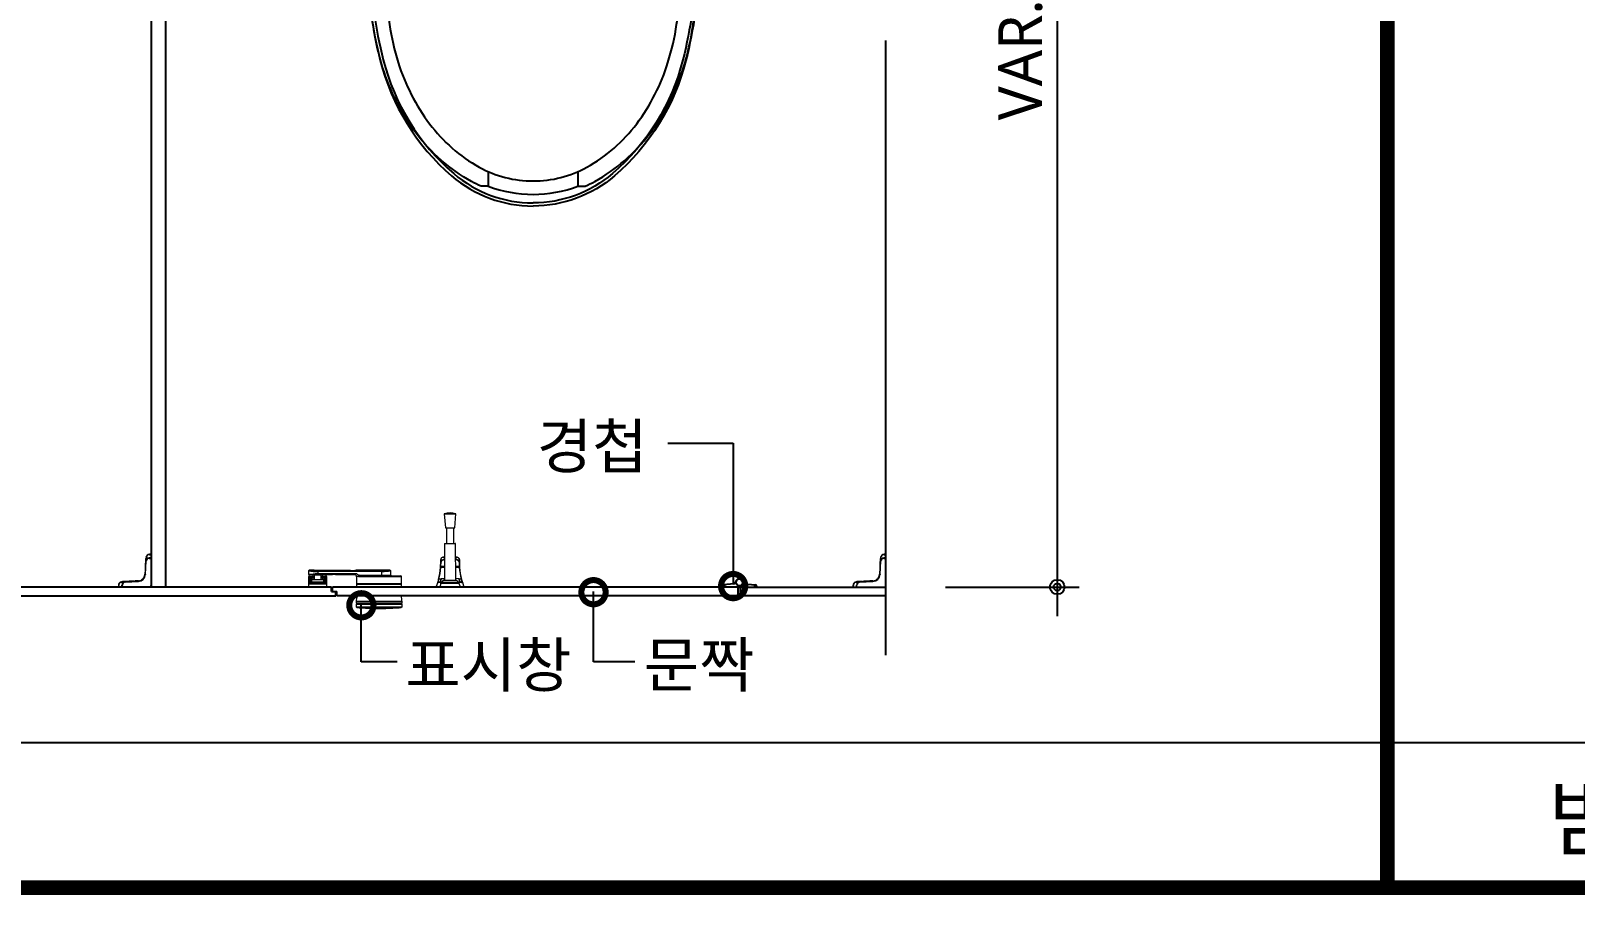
# Model space of a CAD drawing. Extents: x -256 to 8104, y -176 to 5714.
# Drawn here: x 3633 to 4694, y 2764 to 3359 of the extents above; entities that cross this region are included whole.
import ezdxf
from ezdxf.enums import TextEntityAlignment as Align

# ---------------------------------------------------------------- set-up
doc = ezdxf.new("R2010")
doc.units = 0
doc.header["$LTSCALE"] = 30
doc.layers.get('0').update_dxf_attribs({"linetype": 'CONTINUOUS'})
doc.layers.get('DEFPOINTS').update_dxf_attribs({"linetype": 'CONTINUOUS'})
for name, color, linetype in [('0_toilet', 6, 'CONTINUOUS'), ('DIM', 7, 'CONTINUOUS'), ('HAT', 8, 'CONTINUOUS'), ('TIT', 3, 'CONTINUOUS'), ('경첩', 4, 'CONTINUOUS'), ('문자', 3, 'CONTINUOUS'), ('부자재', 4, 'CONTINUOUS'), ('옷걸이', 4, 'CONTINUOUS'), ('잠금쇠(회전형)', 4, 'CONTINUOUS'), ('치수', 1, 'CONTINUOUS'), ('해치', 8, 'CONTINUOUS')]:
    doc.layers.add(name, color=color, linetype=linetype)
doc.styles.add('돋움', font='malgun.ttf')
doc.dimstyles.new('10', dxfattribs={"dimscale": 10, "dimtxt": 3, "dimasz": 1, "dimexe": 1.5, "dimexo": 2, "dimgap": 1, "dimtad": 1, "dimdec": 0, "dimlunit": 6, "dimtxsty": '돋움', "dimblk": 'DIMDOT', "dimcen": -1, "dimdle": 1.5, "dimclrt": 3, "dimazin": 3, "dimtfac": 1, "dimtdec": 0, "dimtix": 1, "dimtmove": 2, "dimatfit": 3, "dimldrblk": 'DIMDOT', "dimarcsym": 0})

# ---------------------------------------------------------------- blocks, each defined once
blk = doc.blocks.new('DIMDOT')
at = {"linetype": 'Continuous'}
blk.add_line((-2, 0), (2, 0), dxfattribs=at)
for radius in [0.5, 0.25]:
    blk.add_circle((0, 0), radius, dxfattribs=at)
blk = doc.blocks.new('*D642')
at = {"layer": 'DEFPOINTS', "color": 0}
for p in [(38967.6, 2137.4), (38967.6, 1412.4), (39064.5, 1412.4)]:
    blk.add_point(p, dxfattribs=at)
at = {"layer": 'DIM', "color": 0, "lineweight": -2, "ltscale": 10}
for p, q in [((38987.6, 2137.4), (39079.5, 2137.4)), ((39064.5, 2127.4), (39064.5, 1422.4)), ((38987.6, 1412.4), (39079.5, 1412.4))]:
    blk.add_line(p, q, dxfattribs=at)
at = {"layer": 'DIM', "color": 0, "lineweight": -2, "xscale": 10, "yscale": 10, "zscale": 10}
for p, rotation in [((39064.5, 2137.4), 90), ((39064.5, 1412.4), 270)]:
    blk.add_blockref('DIMDOT', p, dxfattribs=dict(at, rotation=rotation))
at = {"layer": 'DIM', "color": 3, "insert": (39039.2, 1774.9), "char_height": 30, "attachment_point": 5, "rotation": 90, "style": '돋움'}
blk.add_mtext('VAR.', dxfattribs=at)
blk = doc.blocks.new('_DOTSMALL')
at = {"color": 0, "linetype": 'ByBlock', "const_width": 0.5}
blk.add_lwpolyline([(-0.0625, 0, 1), (0.0625, 0, 1)], format="xyb", close=True, dxfattribs=at)
blk = doc.blocks.new('A$C63EC304E')
at = {"layer": '치수', "color": 1, "xscale": 2.5, "yscale": 2.5, "zscale": 2.5, "rotation": 234.3098741996962}
blk.add_blockref('_DOTSMALL', (0.312, 0.312), dxfattribs=at)
blk = doc.blocks.new('A$C2BC9653E')
at = {"layer": '치수', "xscale": 0.3333333333333333, "yscale": 0.3333333333333333, "zscale": 0.3333333333333333}
blk.add_blockref('A$C63EC304E', (0, 0), dxfattribs=at)
blk = doc.blocks.new('A$C7FC71301')
at = {"layer": '치수', "rotation": 180}
blk.add_blockref('A$C2BC9653E', (0.208, 0.208), dxfattribs=at)
blk = doc.blocks.new('A$C4A20372B')
at = {"layer": '치수'}
blk.add_blockref('A$C7FC71301', (0, 0), dxfattribs=at)
blk = doc.blocks.new('A$C566469F5')
at = {"layer": '치수'}
blk.add_blockref('A$C4A20372B', (0, 0), dxfattribs=at)
blk = doc.blocks.new('A$C7E317CD4')
at = {"layer": '해치', "xscale": 2, "yscale": 2, "zscale": 2}
blk.add_blockref('A$C566469F5', (0, 0), dxfattribs=at)
blk = doc.blocks.new('A$C601D7F27')
at = {"layer": '치수'}
blk.add_blockref('A$C7E317CD4', (0, 0), dxfattribs=at)
blk = doc.blocks.new('A$C38802C08')
at = {"layer": '치수'}
blk.add_blockref('A$C601D7F27', (0, 0), dxfattribs=at)
blk = doc.blocks.new('A$C10E41893')
at = {"layer": '부자재'}
for p, q in [((6.5, 0), (6.5, 196)), ((123.3, 196), (6.5, 196)), ((123.3, 192.5), (6.5, 192.5)), ((54.8, 0), (54.8, 177.5)), ((61.4, 0), (61.4, 177.5)), ((6.5, 0), (6.5, -196)), ((54.8, 0), (54.8, -177.5)), ((61.4, 0), (61.4, -177.5)), ((123.3, -192.5), (6.5, -192.5)), ((123.3, -196), (6.5, -196))]:
    blk.add_line(p, q, dxfattribs=at)
for points in [[(122.7, 196, -0.012538), (123.3, 196), (334.6, 190.3, -0.055395), (444.7, 175.1, -0.154276), (576.9, 93.3, -0.179504), (611.5, 0, -0.179504)], [(122.8, 192.5, -0.012538), (123.2, 192.5), (334.5, 186.8, -0.055395), (443.8, 171.7, -0.154276), (574.3, 91, -0.179504), (608, 0, -0.179504)], [(572, 51.4), (588.8, 51.4), (588.8, 59.6, 0.021185), (583.3, 70.7, 0.106084), (528.4, 133.7, 0.085733), (452.6, 172.4, 0.075373), (358.7, 186.6, 0.075373), (264.8, 172.4, 0.085733), (189, 133.7, 0.007337), (184.4, 130.1), (184.4, 122), (204.7, 122)], [(156.7, -72, 0.089162), (200.2, -118.7, 0.085733), (270.3, -154.5, 0.075373), (358.7, -167.9, 0.075373), (447.1, -154.5, 0.085733), (517.2, -118.7, 0.106084), (567, -61.6, 0.126931), (582.8, 0, 0.126931), (567, 61.6, 0.106084), (517.2, 118.7, 0.085733), (447.1, 154.5, 0.075373), (358.7, 167.9, 0.075373), (270.3, 154.5, 0.085733), (200.2, 118.7, 0.089162), (156.7, 72)], [(588.8, -51.4, 0.090214), (598.2, 0, 0.090214), (588.8, 51.4, 0.106084)], [(122.7, -196, 0.012538), (123.3, -196), (334.6, -190.3, 0.055395), (444.7, -175.1, 0.154276), (576.9, -93.3, 0.179504), (611.5, 0, 0.179504)], [(122.8, -192.5, 0.012538), (123.2, -192.5), (334.5, -186.8, 0.055395), (443.8, -171.7, 0.154276), (574.3, -91, 0.179504), (608, 0, 0.179504)], [(572, -51.4), (588.8, -51.4), (588.8, -59.6, -0.021185), (583.3, -70.7, -0.106084), (528.4, -133.7, -0.085733), (452.6, -172.4, -0.075373), (358.7, -186.6, -0.075373), (264.8, -172.4, -0.085733), (189, -133.7, -0.007337), (184.4, -130.1), (184.4, -122), (204.7, -122)]]:
    blk.add_lwpolyline(points, format="xyb", dxfattribs=at)
blk.add_lwpolyline([(138, -60.8), (119.3, -60.8), (119.3, -79.5), (156.7, -79.5), (156.7, -60.8), (138, -60.8), (147.3, -60.8), (147.3, 60.8), (138, 60.8), (156.7, 60.8), (156.7, 79.5), (119.3, 79.5), (119.3, 60.8), (138, 60.8), (138, -60.8), (119.3, -60.8)], dxfattribs=at)
for centre, start, end in [((39.8, 177.5), 0, 90), ((46.4, 177.5), 0, 90), ((39.8, -177.5), 270, 0), ((46.4, -177.5), 270, 0)]:
    blk.add_arc(centre, 15, start, end, dxfattribs=at)
blk = doc.blocks.new('EDGE_24', base_point=(34726.3, -1563.7))
at = {"layer": '해치'}
h = blk.add_hatch(dxfattribs=at)
h.set_pattern_fill('AR-CONC', color=256, style=0)
h.set_pattern_definition([(50, (37965.83, 0.36), (182.185, -15.939), [19.05, -209.55]), (355, (37965.83, 0.36), (-35.243, 191.057), [15.24, -167.64]), (100.451, (37981.02, -0.97), (146.943, 175.117), [16.19, -178.09]), (46.184, (37965.83, 51.16), (271.079, -42.042), [28.575, -314.325]), (96.636, (37988.42, 47.66), (237.404, 247.426), [24.285, -267.135]), (351.184, (37965.83, 51.16), (237.405, 247.425), [22.86, -251.46]), (21, (37991.23, 38.46), (151.615, -102.2655), [19.05, -209.55]), (326, (37991.23, 38.46), (61.802, 184.188), [15.24, -167.64]), (71.4514, (38003.87, 29.94), (213.416, 81.923), [16.19, -178.09]), (37.5, (37965.835, 0.36), (3.0886, 84.555), [0, -165.608, 0, -170.18, 0, -168.275]), (7.5, (37965.835, 0.36), (66.8197, 100.1806), [0, -97.028, 0, -161.798, 0, -64.135]), (327.5, (37909.19, 0.36), (135.5906, -5.7287), [0, -63.5, 0, -198.12, 0, -262.89]), (317.5, (37883.79, 0.36), (148.129, 25.4265), [0, -82.55, 0, -131.572, 0, -186.69])])
h.paths.add_polyline_path([(40445.4, 1434.1), (40445.4, 1537.1), (39395.2, 1537.1), (39395.2, 1434.1)])
blk.add_line((38946.5, 1788.2), (38946.5, 1365.6))
at = {"color": 8}
for p, q in [((37210.4, 1305.6), (39173, 1305.6)), ((39173, 1305.6), (40558.3, 1305.6))]:
    blk.add_line(p, q, dxfattribs=at)
at = {"color": 8, "const_width": 10}
for points in [[(39291.5, 1205.6), (39291.5, 3974.7)], [(34773.7, 1205.6), (40558.3, 1205.6)]]:
    blk.add_lwpolyline(points, dxfattribs=at)
at = {"layer": '0_toilet'}
for p, q in [((38441.5, 2137.4), (38441.5, 1412.4)), ((38451.6, 1412.4), (38451.6, 2137.4)), ((38565.5, 1412.4), (38336.5, 1412.4)), ((38565.5, 1409.4), (38565.5, 1412.4)), ((38845.1, 1412.4), (38566.2, 1412.4)), ((38566.2, 1409.4), (38566.2, 1412.4)), ((38845.1, 1406.4), (38845.1, 1412.4)), ((38846.6, 1412.4), (38946.5, 1412.4)), ((38846.6, 1406.4), (38846.6, 1412.4)), ((38336.5, 1406.4), (38568.5, 1406.4)), ((38565.5, 1409.4), (38569.2, 1409.4)), ((38568.5, 1406.4), (38568.5, 1409.4)), ((38569.2, 1406.4), (38569.2, 1409.4)), ((38845.1, 1406.4), (38569.2, 1406.4)), ((38946.5, 1406.4), (38846.6, 1406.4))]:
    blk.add_line(p, q, dxfattribs=at)
at = {"layer": '경첩', "color": 4, "linetype": 'Continuous', "lineweight": 15}
for p, q in [((38440.3, 1434.6), (38440.3, 1434.9)), ((38441.5, 1434.9), (38440.3, 1434.9)), ((38440.3, 1434.6), (38441.5, 1434.6)), ((38441.5, 1434.6), (38441.5, 1434.9)), ((38441.5, 1432.5), (38441.5, 1434.6)), ((38945.4, 1434.6), (38945.4, 1434.9)), ((38946.5, 1434.9), (38945.4, 1434.9)), ((38945.4, 1434.6), (38946.5, 1434.6)), ((38946.5, 1434.6), (38946.5, 1434.9)), ((38946.5, 1432.5), (38946.5, 1434.6)), ((38437.3, 1423.3), (38437.2, 1422.4)), ((38437.5, 1426.8), (38437.3, 1423.9)), ((38437.3, 1423.9), (38437.6, 1423.7)), ((38437.3, 1423.9), (38437.6, 1423.7)), ((38437.3, 1423.9), (38437.3, 1423.5)), ((38437.3, 1423.5), (38437.5, 1423.3)), ((38437.3, 1423.3), (38437.5, 1423)), ((38437.9, 1430.1), (38437.4, 1421.2)), ((38437.5, 1428.2), (38437.8, 1427.9)), ((38437.5, 1427.8), (38437.7, 1427.6)), ((38437.5, 1427.8), (38437.5, 1427.2)), ((38437.5, 1427.2), (38437.7, 1426.9)), ((38437.5, 1426.8), (38437.7, 1426.6)), ((38437.7, 1431.5), (38437.6, 1428.8)), ((38437.6, 1428.8), (38437.8, 1428.6)), ((38437.7, 1431.5), (38437.9, 1431.3)), ((38437.7, 1421.1), (38438.1, 1430.1)), ((38437.8, 1432.1), (38438, 1432)), ((38438, 1432.6), (38437.9, 1430.1)), ((38438.2, 1431.2), (38438.2, 1432.6)), ((38440.2, 1432.4), (38440.2, 1432.5)), ((38440.2, 1432.5), (38441.5, 1432.5)), ((38440.2, 1432.4), (38440.2, 1432.1)), ((38441.5, 1432.4), (38440.2, 1432.4)), ((38440.2, 1432.1), (38441.5, 1432.1)), ((38441.5, 1432.1), (38441.5, 1432.4)), ((38441.5, 1432.1), (38441.5, 1413.9)), ((38942.3, 1423.3), (38942.6, 1423)), ((38942.3, 1423.3), (38942.3, 1422.4)), ((38942.5, 1426.8), (38942.4, 1423.9)), ((38942.4, 1423.9), (38942.6, 1423.7)), ((38942.4, 1423.9), (38942.6, 1423.7)), ((38942.4, 1423.9), (38942.4, 1423.5)), ((38942.4, 1423.5), (38942.6, 1423.3)), ((38942.9, 1430.1), (38942.5, 1421.2)), ((38942.6, 1427.8), (38942.5, 1427.2)), ((38942.5, 1427.2), (38942.8, 1426.9)), ((38942.5, 1426.8), (38942.7, 1426.6)), ((38942.7, 1431.5), (38942.6, 1428.8)), ((38942.6, 1428.8), (38942.8, 1428.6)), ((38942.6, 1428.2), (38942.8, 1427.9)), ((38942.6, 1427.8), (38942.8, 1427.6)), ((38942.7, 1431.5), (38943, 1431.3)), ((38942.7, 1421.1), (38943.2, 1430.1)), ((38942.8, 1432.1), (38943, 1432)), ((38943, 1432.6), (38942.9, 1430.1)), ((38943.2, 1431.2), (38943.3, 1432.6)), ((38945.3, 1432.4), (38945.3, 1432.5)), ((38945.3, 1432.5), (38946.5, 1432.5)), ((38945.3, 1432.4), (38945.3, 1432.1)), ((38946.5, 1432.4), (38945.3, 1432.4)), ((38945.3, 1432.1), (38946.5, 1432.1)), ((38946.5, 1432.1), (38946.5, 1432.4)), ((38946.5, 1432.1), (38946.5, 1413.9)), ((38419.2, 1413.5), (38419, 1413.5)), ((38419, 1413.5), (38419, 1412.4)), ((38419, 1412.4), (38419.2, 1412.4)), ((38419.2, 1412.4), (38419.2, 1413.5)), ((38419.2, 1412.4), (38421.4, 1412.4)), ((38423.7, 1416), (38421.2, 1415.9)), ((38421.2, 1415.6), (38422.7, 1415.7)), ((38421.4, 1412.4), (38421.4, 1413.6)), ((38421.4, 1413.6), (38421.5, 1413.6)), ((38421.5, 1413.6), (38421.7, 1413.6)), ((38421.5, 1413.6), (38421.5, 1412.4)), ((38421.5, 1412.4), (38421.7, 1412.4)), ((38421.7, 1416.1), (38421.8, 1416.1)), ((38421.7, 1416.1), (38421.9, 1415.9)), ((38421.7, 1412.4), (38421.7, 1413.6)), ((38440, 1412.4), (38421.7, 1412.4)), ((38425, 1416.3), (38421.8, 1416.1)), ((38432.7, 1416.4), (38423.7, 1416)), ((38423.7, 1415.7), (38432.7, 1416.2)), ((38425, 1416.3), (38425.2, 1416.1)), ((38425.7, 1416.3), (38425.9, 1416.1)), ((38426, 1416.3), (38426.3, 1416.1)), ((38429.4, 1416.5), (38426.7, 1416.4)), ((38426.7, 1416.4), (38426.9, 1416.1)), ((38429.4, 1416.5), (38429.6, 1416.3)), ((38430.1, 1416.5), (38430.3, 1416.3)), ((38430.4, 1416.5), (38430.6, 1416.3)), ((38431.1, 1416.6), (38431.3, 1416.3)), ((38432.4, 1416.6), (38431.1, 1416.6)), ((38432.7, 1416.7), (38432.4, 1416.6)), ((38432.4, 1416.6), (38432.7, 1416.4)), ((38433.7, 1416.8), (38433.9, 1416.6)), ((38434.2, 1417), (38434.4, 1416.8)), ((38434.5, 1417.1), (38434.6, 1416.9)), ((38434.9, 1417.3), (38435.1, 1417.2)), ((38435.1, 1417.5), (38435.3, 1417.3)), ((38436.2, 1418.5), (38436.4, 1418.3)), ((38436.4, 1418.7), (38436.5, 1418.5)), ((38436.6, 1419.2), (38436.8, 1419)), ((38436.8, 1419.4), (38436.9, 1419.2)), ((38436.9, 1419.8), (38437.1, 1419.6)), ((38437.1, 1420.7), (38437.4, 1420.5)), ((38437.3, 1420.1), (38437.1, 1420.3)), ((38437.1, 1420.3), (38437.3, 1420.1)), ((38437.2, 1422.4), (38437.5, 1422.1)), ((38437.2, 1422.4), (38437.2, 1422.3)), ((38437.2, 1422.3), (38437.5, 1422)), ((38437.2, 1422.3), (38437.2, 1421.9)), ((38437.2, 1421.9), (38437.5, 1421.7)), ((38437.2, 1421.9), (38437.2, 1421.8)), ((38437.2, 1421.8), (38437.5, 1421.6)), ((38437.2, 1421.8), (38437.2, 1421.2)), ((38437.2, 1420.9), (38437.4, 1420.7)), ((38924.3, 1413.5), (38924, 1413.5)), ((38924, 1413.5), (38924, 1412.4)), ((38924, 1412.4), (38924.3, 1412.4)), ((38924.3, 1412.4), (38924.3, 1413.5)), ((38924.3, 1412.4), (38926.4, 1412.4)), ((38928.8, 1416), (38926.3, 1415.9)), ((38926.3, 1415.6), (38927.7, 1415.7)), ((38926.4, 1412.4), (38926.4, 1413.6)), ((38926.4, 1413.6), (38926.5, 1413.6)), ((38926.5, 1413.6), (38926.8, 1413.6)), ((38926.5, 1413.6), (38926.5, 1412.4)), ((38926.5, 1412.4), (38926.8, 1412.4)), ((38930.1, 1416.3), (38926.8, 1416.1)), ((38926.8, 1416.1), (38926.8, 1416.1)), ((38926.8, 1416.1), (38926.9, 1415.9)), ((38926.8, 1412.4), (38926.8, 1413.6)), ((38945, 1412.4), (38926.8, 1412.4)), ((38937.7, 1416.4), (38928.8, 1416)), ((38928.8, 1415.7), (38937.7, 1416.2)), ((38930.1, 1416.3), (38930.3, 1416.1)), ((38930.7, 1416.3), (38931, 1416.1)), ((38931.1, 1416.3), (38931.3, 1416.1)), ((38934.4, 1416.5), (38931.7, 1416.4)), ((38931.7, 1416.4), (38932, 1416.1)), ((38934.4, 1416.5), (38934.7, 1416.3)), ((38935.1, 1416.5), (38935.4, 1416.3)), ((38935.5, 1416.5), (38935.7, 1416.3)), ((38936.1, 1416.6), (38936.4, 1416.3)), ((38937.5, 1416.6), (38936.1, 1416.6)), ((38937.7, 1416.7), (38937.5, 1416.6)), ((38937.5, 1416.6), (38937.7, 1416.4)), ((38938.7, 1416.8), (38938.9, 1416.6)), ((38939.3, 1417), (38939.5, 1416.8)), ((38939.5, 1417.1), (38939.7, 1416.9)), ((38940, 1417.3), (38940.1, 1417.2)), ((38940.2, 1417.5), (38940.4, 1417.3)), ((38941.3, 1418.5), (38941.4, 1418.3)), ((38941.4, 1418.7), (38941.6, 1418.5)), ((38941.7, 1419.2), (38941.9, 1419)), ((38941.8, 1419.4), (38942, 1419.2)), ((38942, 1419.8), (38942.2, 1419.6)), ((38942.3, 1420.1), (38942.1, 1420.3)), ((38942.1, 1420.3), (38942.3, 1420.1)), ((38942.3, 1421.8), (38942.2, 1421.2)), ((38942.2, 1420.9), (38942.4, 1420.7)), ((38942.2, 1420.7), (38942.4, 1420.5)), ((38942.3, 1422.4), (38942.5, 1422.1)), ((38942.3, 1422.4), (38942.3, 1422.3)), ((38942.3, 1422.3), (38942.5, 1422)), ((38942.3, 1422.3), (38942.3, 1421.9)), ((38942.3, 1421.9), (38942.5, 1421.7)), ((38942.3, 1421.9), (38942.3, 1421.8)), ((38942.3, 1421.8), (38942.5, 1421.6))]:
    blk.add_line(p, q, dxfattribs=at)
at = {"layer": '경첩', "color": 4, "linetype": 'Continuous', "lineweight": 15, "flags": 128}
for points in [[(38437.3, 1423.9), (38437.3, 1423.9), (38437.3, 1423.9)], [(38437.3, 1423.5), (38437.3, 1423.4), (38437.3, 1423.4), (38437.3, 1423.3)], [(38437.6, 1428.8), (38437.5, 1428.7), (38437.5, 1428.6), (38437.5, 1428.5), (38437.5, 1428.4), (38437.5, 1428.3), (38437.5, 1428.2), (38437.5, 1428.2), (38437.5, 1428.2)], [(38437.7, 1432.1), (38437.7, 1432.1), (38437.7, 1432.1), (38437.8, 1432.1), (38437.8, 1432.1), (38437.8, 1432.1), (38437.8, 1432.1), (38437.8, 1432.1), (38437.8, 1432.1)], [(38437.7, 1432.1), (38437.7, 1431.9), (38437.7, 1431.8), (38437.7, 1431.7), (38437.7, 1431.5)], [(38437.9, 1430.1), (38437.9, 1430.1), (38437.9, 1430.1), (38437.9, 1430.1), (38437.9, 1430.1), (38438, 1430.1), (38438, 1430.1), (38438.1, 1430.1), (38438.1, 1430.1)], [(38438.2, 1432.6), (38438.2, 1432.6), (38438.1, 1432.6), (38438.1, 1432.6), (38438.1, 1432.6), (38438, 1432.6), (38438, 1432.6), (38438, 1432.6), (38438, 1432.6)], [(38942.4, 1423.5), (38942.4, 1423.4), (38942.3, 1423.4), (38942.3, 1423.3)], [(38942.4, 1423.9), (38942.4, 1423.9), (38942.4, 1423.9)], [(38942.6, 1428.8), (38942.6, 1428.7), (38942.6, 1428.6), (38942.6, 1428.5), (38942.6, 1428.4), (38942.6, 1428.3), (38942.6, 1428.2), (38942.6, 1428.2), (38942.6, 1428.2)], [(38942.8, 1432.1), (38942.8, 1431.9), (38942.7, 1431.8), (38942.7, 1431.7), (38942.7, 1431.5)], [(38942.8, 1432.1), (38942.8, 1432.1), (38942.8, 1432.1), (38942.8, 1432.1), (38942.8, 1432.1), (38942.8, 1432.1), (38942.8, 1432.1), (38942.8, 1432.1), (38942.8, 1432.1)], [(38942.9, 1430.1), (38942.9, 1430.1), (38942.9, 1430.1), (38943, 1430.1), (38943, 1430.1), (38943, 1430.1), (38943.1, 1430.1), (38943.1, 1430.1), (38943.2, 1430.1)], [(38943.3, 1432.6), (38943.2, 1432.6), (38943.2, 1432.6), (38943.1, 1432.6), (38943.1, 1432.6), (38943.1, 1432.6), (38943.1, 1432.6), (38943, 1432.6), (38943, 1432.6)], [(38421.2, 1415.6), (38421.2, 1415.7), (38421.2, 1415.7), (38421.2, 1415.8), (38421.2, 1415.8), (38421.2, 1415.8), (38421.2, 1415.8), (38421.2, 1415.9), (38421.2, 1415.9)], [(38423.7, 1416), (38423.7, 1416), (38423.7, 1416), (38423.7, 1415.9), (38423.7, 1415.9), (38423.7, 1415.9), (38423.7, 1415.8), (38423.7, 1415.8), (38423.7, 1415.7)], [(38425.7, 1416.3), (38425.7, 1416.3), (38425.6, 1416.3), (38425.6, 1416.3), (38425.5, 1416.3), (38425.4, 1416.3), (38425.3, 1416.3), (38425.1, 1416.3), (38425, 1416.3)], [(38426.7, 1416.4), (38426.6, 1416.4), (38426.5, 1416.4), (38426.4, 1416.4), (38426.3, 1416.3), (38426.2, 1416.3), (38426.1, 1416.3), (38426.1, 1416.3), (38426, 1416.3), (38426, 1416.3)], [(38430.1, 1416.5), (38430.1, 1416.5), (38430, 1416.5), (38430, 1416.5), (38429.9, 1416.5), (38429.8, 1416.5), (38429.7, 1416.5), (38429.5, 1416.5), (38429.4, 1416.5)], [(38431.1, 1416.6), (38430.9, 1416.6), (38430.8, 1416.6), (38430.7, 1416.6), (38430.6, 1416.6), (38430.5, 1416.6), (38430.5, 1416.5), (38430.4, 1416.5), (38430.4, 1416.5)], [(38432.7, 1416.4), (38432.7, 1416.4), (38432.7, 1416.4), (38432.7, 1416.4), (38432.7, 1416.3), (38432.7, 1416.3), (38432.7, 1416.2), (38432.7, 1416.2), (38432.7, 1416.2)], [(38437.2, 1420.9), (38437.2, 1420.7), (38437.1, 1420.7)], [(38437.1, 1420.3), (38437.1, 1420.3), (38437.1, 1420.3)], [(38437.4, 1421.2), (38437.4, 1421.2), (38437.5, 1421.2), (38437.5, 1421.2), (38437.5, 1421.2), (38437.6, 1421.2), (38437.6, 1421.2), (38437.6, 1421.2), (38437.7, 1421.1)], [(38926.3, 1415.6), (38926.3, 1415.7), (38926.3, 1415.7), (38926.3, 1415.8), (38926.3, 1415.8), (38926.3, 1415.8), (38926.3, 1415.8), (38926.3, 1415.9), (38926.3, 1415.9)], [(38928.8, 1416), (38928.8, 1416), (38928.8, 1416), (38928.8, 1415.9), (38928.8, 1415.9), (38928.8, 1415.9), (38928.8, 1415.8), (38928.8, 1415.8), (38928.8, 1415.7)], [(38930.7, 1416.3), (38930.7, 1416.3), (38930.7, 1416.3), (38930.6, 1416.3), (38930.5, 1416.3), (38930.4, 1416.3), (38930.3, 1416.3), (38930.2, 1416.3), (38930.1, 1416.3)], [(38931.7, 1416.4), (38931.6, 1416.4), (38931.5, 1416.4), (38931.4, 1416.4), (38931.3, 1416.3), (38931.2, 1416.3), (38931.2, 1416.3), (38931.1, 1416.3), (38931.1, 1416.3), (38931.1, 1416.3)], [(38935.1, 1416.5), (38935.1, 1416.5), (38935.1, 1416.5), (38935, 1416.5), (38934.9, 1416.5), (38934.8, 1416.5), (38934.7, 1416.5), (38934.6, 1416.5), (38934.4, 1416.5)], [(38936.1, 1416.6), (38936, 1416.6), (38935.9, 1416.6), (38935.8, 1416.6), (38935.7, 1416.6), (38935.6, 1416.6), (38935.5, 1416.5), (38935.5, 1416.5), (38935.5, 1416.5)], [(38937.7, 1416.4), (38937.7, 1416.4), (38937.7, 1416.4), (38937.7, 1416.4), (38937.7, 1416.3), (38937.7, 1416.3), (38937.7, 1416.2), (38937.7, 1416.2), (38937.7, 1416.2)], [(38942.1, 1420.3), (38942.1, 1420.3), (38942.1, 1420.3)], [(38942.2, 1420.9), (38942.2, 1420.7), (38942.2, 1420.7)], [(38942.5, 1421.2), (38942.5, 1421.2), (38942.5, 1421.2), (38942.5, 1421.2), (38942.6, 1421.2), (38942.6, 1421.2), (38942.6, 1421.2), (38942.7, 1421.2), (38942.7, 1421.1)]]:
    blk.add_lwpolyline(points, dxfattribs=at)
at = {"layer": '경첩', "color": 4, "linetype": 'Continuous', "lineweight": 15}
for centre, radius, start, end in [((38440.3, 1432.5), 2.35, 90, 177.3017), ((38440.3, 1432.5), 2.1, 90, 177.3017), ((38945.4, 1432.5), 2.35, 90, 177.3017), ((38945.4, 1432.5), 2.1, 90, 177.3017), ((38440.2, 1430), 2.35, 90, 177.3017), ((38440.2, 1430), 2.1, 90, 177.3017), ((38945.3, 1430), 2.35, 90, 177.3017), ((38945.3, 1430), 2.1, 90, 177.3017), ((38421.3, 1413.5), 2.35, 92.6983, 180), ((38421.3, 1413.5), 2.1, 92.6983, 180), ((38423.8, 1413.6), 2.35, 92.6983, 180), ((38423.8, 1413.6), 2.1, 92.6983, 180), ((38432.4, 1421.4), 5, 272.6983, 357.3017), ((38432.4, 1421.4), 5.25, 272.6983, 357.3017), ((38432.4, 1421.4), 4.75, 272.6983, 285), ((38432.4, 1421.4), 4.75, 284.9998, 291.7506), ((38432.4, 1421.4), 4.75, 294.9948, 301.2998), ((38432.5, 1421.4), 4.75, 301.2991, 304.3858), ((38432.4, 1421.4), 4.75, 304.3849, 322.5608), ((38432.4, 1421.4), 4.75, 322.5612, 325.6145), ((38432.4, 1421.4), 4.75, 325.6151, 331.8264), ((38432.4, 1421.4), 4.75, 335.0052, 340.234), ((38432.4, 1421.4), 4.75, 340.234, 346.7569), ((38432.4, 1421.4), 4.75, 346.8377, 351.3944), ((38432.4, 1421.4), 4.75, 354.0912, 357.3017), ((38440, 1413.9), 1.5, 270, 0), ((38926.4, 1413.5), 2.35, 92.6983, 180), ((38926.4, 1413.5), 2.1, 92.6983, 180), ((38928.9, 1413.6), 2.35, 92.6983, 180), ((38928.9, 1413.6), 2.1, 92.6983, 180), ((38937.5, 1421.4), 5, 272.6983, 357.3017), ((38937.5, 1421.4), 5.25, 272.6983, 357.3017), ((38937.5, 1421.4), 4.75, 272.6983, 285), ((38937.5, 1421.4), 4.75, 284.9998, 291.7506), ((38937.5, 1421.4), 4.75, 294.9948, 301.2998), ((38937.5, 1421.4), 4.75, 301.2991, 304.3858), ((38937.5, 1421.4), 4.75, 304.3849, 322.5608), ((38937.5, 1421.4), 4.75, 322.5612, 325.6145), ((38937.5, 1421.4), 4.75, 325.6151, 331.8264), ((38937.5, 1421.4), 4.75, 335.0052, 340.234), ((38937.5, 1421.4), 4.75, 340.234, 346.7569), ((38937.5, 1421.4), 4.75, 346.8377, 351.3944), ((38937.5, 1421.4), 4.75, 354.0912, 357.3017), ((38945, 1413.9), 1.5, 270, 0)]:
    blk.add_arc(centre, radius, start, end, dxfattribs=at)
at = {"layer": '부자재'}
for p, q in [((38834.4, 1413.3), (38834.4, 1412.4)), ((38845.1, 1412.4), (38834.4, 1412.4)), ((38842.2, 1414.5), (38835, 1414)), ((38835.7, 1413.5), (38835.7, 1412.4)), ((38845.9, 1412.9), (38845.9, 1412.1)), ((38846.1, 1412.1), (38845.9, 1412.1)), ((38846.1, 1412.9), (38846.1, 1412.1)), ((38846.6, 1412.4), (38857.6, 1412.4)), ((38846.6, 1412.4), (38846.6, 1412.4)), ((38848.9, 1414.5), (38857, 1414)), ((38856.4, 1413.5), (38856.4, 1412.4)), ((38857.6, 1413.3), (38857.6, 1412.4))]:
    blk.add_line(p, q, dxfattribs=at)
at = {"layer": '부자재', "color": 1}
blk.add_circle((38846, 1415.6), 2.34, dxfattribs=at)
at = {"layer": '부자재'}
for centre, radius, start, end in [((38835.1, 1413.3), 0.7, 101.7765, 181.6712), ((38836.5, 1413.2), 0.884, 113.4077, 164.5497), ((38842.1, 1415.8), 1.29, 272.9231, 352.4724), ((38846, 1415.6), 2.62, 270, 180), ((38846.4, 1411.3), 1.65, 102.5267, 141.5475), ((38845.7, 1411.3), 1.65, 43.1003, 77.4733), ((38846.1, 1415.2), 2.86, 280.084, 345.9792), ((38849.9, 1415.8), 1.29, 187.5276, 267.0769), ((38855.5, 1413.2), 0.884, 15.4503, 67.3004), ((38856.9, 1413.3), 0.7, 358.3288, 78.2235)]:
    blk.add_arc(centre, radius, start, end, dxfattribs=at)
at = {"layer": '옷걸이', "lineweight": 15}
for p, q in [((38643, 1462.7), (38643.8, 1453.2)), ((38643, 1462.7), (38651, 1462.7)), ((38650.3, 1453.2), (38651, 1462.7)), ((38643.8, 1453.2), (38650.3, 1453.2)), ((38644.5, 1453.2), (38644.5, 1442.4)), ((38649.5, 1442.4), (38649.5, 1453.2)), ((38643.3, 1442.1), (38643.1, 1416.9)), ((38650.8, 1442.1), (38643.3, 1442.1)), ((38643.5, 1442.4), (38647, 1442.4)), ((38647, 1442.4), (38650.5, 1442.4)), ((38651, 1416.9), (38650.8, 1442.1)), ((38643.1, 1425.9), (38640.7, 1425.9)), ((38640.8, 1426.7), (38643.1, 1426.7)), ((38643.2, 1433), (38643.1, 1433)), ((38643.1, 1433), (38643.1, 1432.9)), ((38643.2, 1432.9), (38643.1, 1432.9)), ((38643.1, 1431.4), (38643.1, 1431)), ((38643.1, 1431.4), (38643.2, 1431.4)), ((38643.2, 1431), (38643.1, 1431)), ((38651, 1433), (38650.9, 1433)), ((38651, 1432.9), (38650.9, 1432.9)), ((38650.9, 1431.4), (38650.9, 1431)), ((38650.9, 1431.4), (38650.9, 1431.4)), ((38650.9, 1431), (38650.9, 1431)), ((38650.9, 1426.7), (38653.3, 1426.7)), ((38653.4, 1425.9), (38650.9, 1425.9)), ((38651, 1433), (38651, 1432.9)), ((38637.5, 1412.4), (38638.4, 1414.9)), ((38639.9, 1412.4), (38637.5, 1412.4)), ((38638.4, 1414.9), (38638.4, 1415)), ((38638.4, 1414.9), (38638.4, 1414.9)), ((38639.4, 1415.7), (38639.2, 1415.7)), ((38640.8, 1417.8), (38639.3, 1417.8)), ((38640.8, 1417.8), (38639.3, 1417.8)), ((38639.3, 1415.6), (38639.3, 1415.6)), ((38654.7, 1415.6), (38639.3, 1415.6)), ((38640.7, 1414.9), (38639.9, 1412.4)), ((38654.1, 1412.4), (38639.9, 1412.4)), ((38640.7, 1417.2), (38640.8, 1417.8)), ((38640.7, 1414.9), (38640.7, 1415.6)), ((38640.7, 1415.6), (38653.3, 1415.6)), ((38653.3, 1414.9), (38640.7, 1414.9)), ((38651.8, 1416.9), (38642.2, 1416.9)), ((38654.7, 1417.8), (38653.3, 1417.8)), ((38653.3, 1417.8), (38653.3, 1417.2)), ((38654.7, 1417.8), (38653.3, 1417.8)), ((38653.3, 1414.9), (38653.3, 1415.6)), ((38654.1, 1412.4), (38653.3, 1414.9)), ((38656.5, 1412.4), (38654.1, 1412.4)), ((38654.8, 1415.7), (38654.7, 1415.7)), ((38654.7, 1415.6), (38654.7, 1415.6)), ((38654.8, 1415.7), (38654.8, 1415.7)), ((38655.7, 1415), (38655.7, 1414.9)), ((38655.7, 1414.9), (38656.5, 1412.4)), ((38655.7, 1414.9), (38655.7, 1414.9))]:
    blk.add_line(p, q, dxfattribs=at)
at = {"layer": '옷걸이', "lineweight": 15, "flags": 128}
for points in [[(38640.4, 1425.9), (38640.4, 1425.9), (38640.5, 1425.9), (38640.5, 1425.9), (38640.5, 1425.9), (38640.5, 1425.9), (38640.6, 1425.9), (38640.6, 1425.9), (38640.7, 1425.9)], [(38643.1, 1433), (38643, 1433), (38642.7, 1433), (38642.4, 1432.9), (38642.1, 1432.9), (38641.8, 1432.8), (38641.5, 1432.6), (38641.2, 1432.5), (38641, 1432.3), (38640.9, 1432.1), (38640.7, 1431.9), (38640.6, 1431.6), (38640.6, 1431.4), (38640.6, 1431.4)], [(38643.1, 1432.9), (38642.7, 1432.9), (38642.3, 1432.8), (38641.9, 1432.7), (38641.5, 1432.6), (38641.2, 1432.4), (38641, 1432.2), (38640.8, 1431.9), (38640.7, 1431.7), (38640.6, 1431.3), (38640.6, 1431.3)], [(38640.6, 1429.8), (38640.6, 1430.1), (38640.7, 1430.3), (38640.9, 1430.6), (38641.2, 1430.8), (38641.5, 1431), (38641.8, 1431.1), (38642.2, 1431.3), (38642.6, 1431.3), (38643.1, 1431.4)], [(38643.1, 1431), (38642.6, 1431), (38642.3, 1430.9), (38641.9, 1430.8), (38641.6, 1430.7), (38641.4, 1430.5), (38641.1, 1430.3), (38641, 1430.1), (38640.9, 1429.8), (38640.9, 1429.6)], [(38650.9, 1431.4), (38651.4, 1431.4), (38651.8, 1431.3), (38652.2, 1431.2), (38652.5, 1431), (38652.8, 1430.8), (38653.1, 1430.6), (38653.3, 1430.4), (38653.4, 1430.1), (38653.4, 1429.8)], [(38653.2, 1429.6), (38653.1, 1429.9), (38653, 1430.1), (38652.8, 1430.4), (38652.6, 1430.5), (38652.3, 1430.7), (38652, 1430.9), (38651.7, 1431), (38651.3, 1431), (38650.9, 1431)], [(38653.4, 1431.3), (38653.5, 1431.3), (38653.4, 1431.5), (38653.4, 1431.8), (38653.3, 1432), (38653.1, 1432.2), (38652.9, 1432.4), (38652.7, 1432.5), (38652.4, 1432.7), (38652.2, 1432.8), (38651.9, 1432.9), (38651.5, 1433), (38651.2, 1433), (38651, 1433)], [(38653.5, 1431.3), (38653.4, 1431.6), (38653.3, 1431.8), (38653.2, 1432.1), (38652.9, 1432.3), (38652.6, 1432.5), (38652.3, 1432.7), (38651.9, 1432.8), (38651.5, 1432.9), (38651, 1432.9), (38651, 1432.9)], [(38653.6, 1425.9), (38653.6, 1425.9), (38653.6, 1425.9), (38653.6, 1425.9), (38653.5, 1425.9), (38653.5, 1425.9), (38653.5, 1425.9), (38653.4, 1425.9), (38653.4, 1425.9)], [(38639.1, 1417.6), (38639.1, 1417.6), (38639.1, 1417.6)], [(38639.3, 1415.7), (38639.2, 1415.7), (38639.2, 1415.7)], [(38639.3, 1417.8), (38639.3, 1417.8), (38639.3, 1417.8)], [(38639.4, 1415.7), (38639.3, 1415.7), (38639.3, 1415.6)], [(38639.3, 1415.7), (38639.3, 1415.7), (38639.4, 1415.7)], [(38641.5, 1415.7), (38641.1, 1415.7), (38640.9, 1415.7), (38640.8, 1415.7), (38640.9, 1415.8), (38641.2, 1415.8), (38641.3, 1415.8)], [(38643.1, 1418.2), (38642.5, 1418.1), (38641.2, 1418.1)], [(38652.8, 1418.1), (38651.3, 1418.2), (38651, 1418.2)], [(38652.8, 1415.8), (38653, 1415.8), (38653.2, 1415.8), (38653.2, 1415.7), (38653.1, 1415.7), (38652.7, 1415.7), (38652.3, 1415.7)], [(38654.7, 1415.6), (38654.7, 1415.7), (38654.7, 1415.7)], [(38654.8, 1415.7), (38654.7, 1415.7), (38654.7, 1415.7)]]:
    blk.add_lwpolyline(points, dxfattribs=at)
at = {"layer": '옷걸이', "lineweight": 15}
for centre, radius, start, end in [((38647, 1452.4), 11, 68.7607, 111.2393), ((38643.5, 1442.1), 0.25, 90, 179.5), ((38650.5, 1442.1), 0.25, 0.5, 90), ((38587.8, 1430.1), 52.8, 346.2317, 355.4136), ((38587.8, 1430.1), 53, 346.5097, 355.4136), ((38587.8, 1430.1), 52.8, 355.4136, 356.451), ((38587.8, 1430.1), 52.8, 356.4511, 359.6096), ((38640.7, 1426.9), 0.23, 185.4574, 275.1888), ((38587.8, 1430.1), 52.8, 359.6096, 1.2369), ((38640.8, 1429.8), 0.227, 188.2087, 276.392), ((38606.8, 1429.3), 34.1, 354.2736, 355.5668), ((38587.8, 1430), 53, 356.4511, 359.6096), ((38587.8, 1431.8), 55.3, 359.6189, 1.2073), ((38706.2, 1431.8), 55.3, 178.7927, 180.3811), ((38653.2, 1429.8), 0.227, 263.608, 351.7913), ((38706.2, 1430), 53, 180.3904, 183.5489), ((38653.3, 1426.9), 0.23, 264.8112, 354.5426), ((38687.3, 1429.3), 34.1, 184.4333, 185.7264), ((38706.2, 1430.1), 52.8, 178.7631, 180.3904), ((38706.2, 1430.1), 52.8, 180.3904, 183.5489), ((38706.2, 1430.1), 53, 184.5864, 193.4903), ((38706.2, 1430.1), 52.8, 183.5489, 184.5865), ((38706.2, 1430.1), 52.8, 184.5864, 193.7683), ((38589.1, 1429.8), 51.5, 343.2376, 346.2577), ((38639.5, 1414.6), 1.17, 101.397, 160.6752), ((38639.3, 1414.6), 1, 89.9937, 161.8081), ((38589.5, 1430), 51.3, 343.5226, 346.2377), ((38639.3, 1417.5), 0.25, 90.2728, 166.2395), ((38639.3, 1417.5), 0.247, 89.2585, 165.9158), ((38638.9, 1417.5), 1.81, 282.0607, 352.5143), ((38638.8, 1417.9), 2.24, 284.8265, 3.5932), ((38641.1, 1417.7), 0.376, 79.9393, 150.5456), ((38641, 1417.8), 0.248, 89.5881, 179.723), ((38641.2, 1417.8), 0.307, 84.7786, 118.9817), ((38640.9, 1417.2), 1.43, 284.1057, 346.9245), ((38647.2, 1816.8), 401.1, 269.1968, 270.7316), ((38653.2, 1417.2), 1.44, 193.1186, 255.9655), ((38652.9, 1417.8), 0.271, 58.6344, 97.6053), ((38652.9, 1417.7), 0.4, 32.0092, 97.8083), ((38655.3, 1417.9), 2.24, 176.3909, 255.1894), ((38653, 1417.8), 0.248, 0.277, 90.4119), ((38655.1, 1417.5), 1.8, 186.7864, 258.2605), ((38654.7, 1417.5), 0.25, 13.7617, 89.4531), ((38654.7, 1417.5), 0.247, 14.0842, 90.7415), ((38704.4, 1429.9), 51.2, 193.7584, 196.469), ((38654.7, 1414.6), 1, 18.1919, 90.0063), ((38654.6, 1414.6), 1.16, 19.2937, 79.3942), ((38705.2, 1429.9), 51.7, 193.7493, 196.7564)]:
    blk.add_arc(centre, radius, start, end, dxfattribs=at)
at = {"layer": '잠금쇠(회전형)', "linetype": 'Continuous', "lineweight": 15}
for p, q in [((38549.7, 1423.5), (38549.7, 1421)), ((38552.1, 1424), (38550.2, 1424)), ((38578.5, 1423.8), (38556, 1423.8)), ((38578.5, 1423.8), (38556, 1423.8)), ((38556, 1423.8), (38556, 1423.8)), ((38556, 1423.5), (38600, 1423.5)), ((38556, 1423), (38556, 1423.5)), ((38556, 1423), (38556, 1421.5)), ((38600, 1423), (38556, 1423)), ((38578.5, 1423.8), (38578.5, 1423.8)), ((38605.7, 1424), (38582.4, 1424)), ((38600, 1423.5), (38600, 1423)), ((38600, 1420.5), (38600, 1423)), ((38606.2, 1420.5), (38606.2, 1423.5)), ((38549.7, 1421), (38553, 1421)), ((38549.7, 1419.4), (38549.7, 1412.4)), ((38550.1, 1419.4), (38549.7, 1419.4)), ((38549.7, 1412.4), (38562.2, 1412.4)), ((38550.1, 1414.4), (38550.1, 1419.4)), ((38550.1, 1419.4), (38550.6, 1419.4)), ((38561.8, 1414.4), (38550.1, 1414.4)), ((38550.2, 1419.9), (38550.6, 1419.9)), ((38550.6, 1419.4), (38550.6, 1419.9)), ((38550.6, 1419.9), (38552.5, 1419.9)), ((38550.6, 1419.4), (38550.6, 1414.8)), ((38552.5, 1419.4), (38550.6, 1419.4)), ((38550.6, 1414.8), (38550.7, 1414.9)), ((38550.7, 1418.9), (38552.5, 1418.9)), ((38550.7, 1414.9), (38550.7, 1418.9)), ((38551.2, 1418.4), (38550.7, 1418.9)), ((38550.7, 1414.9), (38550.8, 1414.9)), ((38550.8, 1414.9), (38561.2, 1414.9)), ((38551.2, 1418.4), (38551.2, 1414.9)), ((38552.5, 1418.4), (38551.2, 1418.4)), ((38551.7, 1417.4), (38551.7, 1415.9)), ((38558.9, 1417.4), (38551.7, 1417.4)), ((38551.7, 1415.9), (38558.9, 1415.9)), ((38552, 1417.6), (38558.7, 1417.6)), ((38558.7, 1415.6), (38552, 1415.6)), ((38552.5, 1419.4), (38552.5, 1419.9)), ((38552.5, 1419.9), (38553.5, 1419.9)), ((38552.5, 1418.9), (38552.5, 1419.4)), ((38553, 1419.4), (38552.5, 1419.4)), ((38552.5, 1418.9), (38552.5, 1418.4)), ((38552.5, 1418.9), (38553, 1418.9)), ((38553.5, 1418.4), (38552.5, 1418.4)), ((38553, 1421), (38553, 1421)), ((38553, 1419.4), (38553, 1418.9)), ((38553.5, 1419.4), (38553, 1419.4)), ((38553, 1418.9), (38553.5, 1418.9)), ((38553.5, 1420.5), (38553.5, 1417.6)), ((38582.5, 1421.5), (38556, 1421.5)), ((38558.5, 1417.6), (38558.5, 1420.5)), ((38558.5, 1419.9), (38559.5, 1419.9)), ((38559, 1419.4), (38558.5, 1419.4)), ((38558.5, 1418.9), (38559, 1418.9)), ((38559.5, 1418.4), (38558.5, 1418.4)), ((38558.7, 1417.6), (38560, 1417.6)), ((38560, 1415.6), (38558.7, 1415.6)), ((38560.2, 1417.4), (38558.9, 1417.4)), ((38558.9, 1415.9), (38560.2, 1415.9)), ((38559, 1421), (38566.3, 1421)), ((38559.5, 1419.4), (38559, 1419.4)), ((38559, 1418.9), (38559, 1419.4)), ((38559, 1418.9), (38559.5, 1418.9)), ((38559.5, 1419.9), (38559.5, 1419.4)), ((38559.5, 1419.9), (38561.4, 1419.9)), ((38561.4, 1419.4), (38559.5, 1419.4)), ((38559.5, 1419.4), (38559.5, 1418.9)), ((38559.5, 1418.9), (38561.2, 1418.9)), ((38559.5, 1418.9), (38559.5, 1418.4)), ((38560.7, 1418.4), (38559.5, 1418.4)), ((38560.2, 1415.9), (38560.2, 1417.4)), ((38561.2, 1418.9), (38560.7, 1418.4)), ((38560.7, 1414.9), (38560.7, 1418.4)), ((38561.2, 1418.9), (38561.2, 1414.9)), ((38561.2, 1414.9), (38561.2, 1414.9)), ((38561.2, 1414.9), (38561.4, 1414.8)), ((38561.4, 1419.9), (38561.4, 1419.4)), ((38561.4, 1419.9), (38561.7, 1419.9)), ((38561.4, 1414.8), (38561.4, 1419.4)), ((38561.4, 1419.4), (38561.8, 1419.4)), ((38561.8, 1419.4), (38561.8, 1414.4)), ((38562.2, 1419.4), (38561.8, 1419.4)), ((38562.2, 1412.4), (38562.2, 1419.4)), ((38568.2, 1421), (38581.2, 1421)), ((38581.2, 1421), (38581.2, 1421)), ((38582.7, 1419.4), (38582.7, 1414.5)), ((38613.7, 1414.5), (38582.7, 1414.5)), ((38582.7, 1414.4), (38582.7, 1412.6)), ((38582.7, 1414.4), (38613.7, 1414.4)), ((38582.7, 1412.6), (38613.7, 1412.6)), ((38613.5, 1412.4), (38583, 1412.4)), ((38584.1, 1420), (38584.1, 1420.2)), ((38613.7, 1419.5), (38584.2, 1419.5)), ((38584.9, 1420), (38584.9, 1420.5)), ((38584.9, 1420.5), (38600, 1420.5)), ((38584.9, 1420), (38613.2, 1420)), ((38590.5, 1414.5), (38590.5, 1414.4)), ((38600, 1420), (38600, 1420.5)), ((38600, 1420.5), (38606.2, 1420.5)), ((38606, 1414.4), (38606, 1414.5)), ((38610.6, 1414.4), (38610.6, 1414.5)), ((38612.7, 1414.4), (38612.7, 1414.5)), ((38612.7, 1414.4), (38612.7, 1414.5)), ((38613.7, 1414.5), (38613.7, 1419.5)), ((38613.7, 1412.6), (38613.7, 1414.4)), ((38582.5, 1402.4), (38582.5, 1401.4)), ((38614, 1402.4), (38582.5, 1402.4)), ((38613.3, 1406.3), (38583.2, 1406.3)), ((38583.4, 1406.4), (38598.2, 1406.4)), ((38598.2, 1406.4), (38613.1, 1406.4)), ((38614, 1401.4), (38614, 1402.4)), ((38614, 1401.4), (38582.5, 1401.4)), ((38582.5, 1400.4), (38582.5, 1398.8)), ((38614, 1400.4), (38582.5, 1400.4)), ((38582.5, 1398.8), (38598.2, 1398.8)), ((38598.2, 1398.3), (38582.9, 1398.3)), ((38613.5, 1400.9), (38583, 1400.9)), ((38613.5, 1400.9), (38583, 1400.9)), ((38586.1, 1398.1), (38610.4, 1398.1)), ((38586.1, 1398.1), (38598.2, 1398.1)), ((38610.1, 1398), (38586.4, 1398)), ((38592.6, 1397.9), (38592.7, 1397.9)), ((38592.7, 1397.9), (38603.8, 1397.9)), ((38595.5, 1397.8), (38595.5, 1397.9)), ((38596.1, 1397.6), (38600.4, 1397.6)), ((38596.1, 1397.6), (38600.4, 1397.6)), ((38596.4, 1397.9), (38596.4, 1397.8)), ((38596.4, 1397.8), (38600.1, 1397.8)), ((38600, 1397.6), (38596.5, 1397.6)), ((38598.2, 1398.8), (38614, 1398.8)), ((38613.5, 1398.3), (38598.2, 1398.3)), ((38598.2, 1398.1), (38610.4, 1398.1)), ((38600.1, 1397.8), (38600.1, 1397.9)), ((38601, 1397.9), (38601, 1397.8)), ((38603.8, 1397.9), (38604, 1397.9)), ((38614, 1398.8), (38614, 1400.4))]:
    blk.add_line(p, q, dxfattribs=at)
at = {"layer": '잠금쇠(회전형)', "linetype": 'Continuous', "lineweight": 15, "flags": 128}
for points in [[(38556, 1423.8), (38555.3, 1423.8), (38554.7, 1423.8), (38554.1, 1423.8), (38553.5, 1423.9), (38553.1, 1423.9), (38552.7, 1423.9), (38552.4, 1423.9), (38552.2, 1424), (38552.1, 1424), (38552.1, 1424)], [(38592.6, 1397.8), (38592.4, 1397.8), (38592.3, 1397.9), (38592.3, 1397.9), (38592.5, 1397.9), (38592.6, 1397.9)], [(38596.5, 1397.6), (38596.5, 1397.6), (38596.5, 1397.7), (38596.5, 1397.7), (38596.5, 1397.7), (38596.4, 1397.7), (38596.4, 1397.7), (38596.4, 1397.7), (38596.4, 1397.8)], [(38600, 1397.6), (38600, 1397.6), (38600, 1397.7), (38600, 1397.7), (38600, 1397.7), (38600, 1397.7), (38600.1, 1397.7), (38600.1, 1397.7), (38600.1, 1397.8)], [(38604, 1397.9), (38604.1, 1397.9), (38604.2, 1397.9), (38604.2, 1397.9), (38604.1, 1397.8), (38603.9, 1397.8)]]:
    blk.add_lwpolyline(points, dxfattribs=at)
at = {"layer": '잠금쇠(회전형)', "linetype": 'Continuous', "lineweight": 15}
for centre, radius, start, end in [((38550.2, 1423.5), 0.5, 90, 180), ((38556, 1469.4), 46.4, 262.2082, 269.9516), ((38556, 1462.4), 38.9, 261.4299, 269.9411), ((38578.5, 1463.4), 39.6, 270.014, 275.6703), ((38600, 1462.3), 38.8, 270.0516, 278.5774), ((38600, 1469.4), 46.3, 270.0429, 277.7974), ((38605.7, 1423.5), 0.5, 0, 90), ((38556, 1381.5), 39.9, 90.0704, 99.0775), ((38550.2, 1419.4), 0.5, 90, 180), ((38550.6, 1419.4), 0.485, 91.9622, 181.8362), ((38550.9, 1414.1), 0.816, 110.8265, 158.264), ((38552, 1417.4), 0.25, 90, 180), ((38552, 1415.9), 0.25, 180, 270), ((38552.5, 1419.4), 0.5, 0, 90), ((38552.5, 1418.9), 0.5, 270, 0), ((38556, 1380.7), 40.4, 85.7371, 94.238), ((38553, 1420.5), 0.5, 0.4364, 88.0475), ((38556, 1392.9), 27.7, 84.8219, 95.1479), ((38559, 1420.5), 0.5, 89.9688, 179.9724), ((38559.5, 1419.4), 0.5, 90, 180), ((38559.5, 1418.9), 0.5, 180, 270), ((38560, 1417.4), 0.25, 0, 90), ((38560, 1415.9), 0.25, 270, 0), ((38561.4, 1419.4), 0.485, 358.1638, 88.0378), ((38561.1, 1414.1), 0.816, 21.736, 69.1735), ((38561.7, 1419.4), 0.5, 0, 90), ((38567.2, 1381.7), 39.3, 88.5426, 91.4397), ((38573.7, 1442), 22.3, 289.4853, 292.988), ((38581.2, 1419.4), 1.56, 359.595, 89.9503), ((38582.5, 1419.9), 1.54, 8.6008, 92.9035), ((38583, 1412.6), 0.25, 180, 270), ((38604.7, 1371.7), 52.5, 113.1385, 114.7084), ((38584.8, 1419.3), 1.18, 89.4884, 132.259), ((38585.8, 1420.1), 1.69, 184.5827, 202.3275), ((38584.8, 1419.4), 0.588, 82.6337, 171.8516), ((38606.7, 1420.5), 0.5, 180, 270), ((38613.2, 1419.5), 0.5, 0, 90), ((38613.5, 1412.6), 0.25, 270, 0), ((38593.5, 1402.4), 11, 159.2996, 180), ((38583.4, 1406.2), 0.15, 90, 159.2996), ((38613.1, 1406.2), 0.15, 20.7004, 90), ((38603, 1402.4), 11, 0, 20.7004), ((38582.5, 1400.9), 0.5, 0, 90), ((38582.5, 1400.9), 0.5, 270, 0), ((38583, 1398.8), 0.5, 180, 264.5584), ((38598.2, 1558.9), 161.3, 264.5584, 265.686), ((38586.1, 1398.2), 0.125, 265.686, 270), ((38586.4, 1398.2), 0.125, 235.4626, 265.7969), ((38598.2, 1559.1), 161.5, 265.7969, 269.2276), ((38592.5, 1396.1), 1.78, 88.6382, 96.0273), ((38598.5, 1478.5), 80.9, 265.7789, 267.8287), ((38598.6, 1478.6), 80.8, 266.5383, 267.829), ((38595.4, 1397.8), 0.114, 281.5317, 6.6087), ((38596.4, 1420.3), 22.6, 267.7351, 270.0014), ((38596.5, 1428.4), 30.7, 268.0585, 270.0013), ((38600, 1428.1), 30.5, 269.9897, 271.9505), ((38600.1, 1420.1), 22.4, 269.9881, 272.2754), ((38598.2, 1559.1), 161.5, 270.7724, 274.2031), ((38601.1, 1397.8), 0.114, 173.3913, 258.4683), ((38597.9, 1478.6), 80.8, 272.171, 273.4617), ((38598, 1478.5), 80.9, 272.1713, 274.2211), ((38603.9, 1397.9), 0.0882, 204.5731, 265.3621), ((38604, 1396.7), 1.13, 83.0858, 90.7191), ((38610.1, 1398.2), 0.125, 274.2031, 304.5374), ((38598.2, 1558.9), 161.3, 274.314, 275.4416), ((38610.4, 1398.2), 0.125, 270, 274.314), ((38614, 1400.9), 0.5, 90, 180), ((38614, 1400.9), 0.5, 180, 270), ((38613.5, 1398.8), 0.5, 275.4416, 0)]:
    blk.add_arc(centre, radius, start, end, dxfattribs=at)
at = {"layer": '치수'}
for p, q in [((38796.7, 1511.4), (38841.6, 1511.4)), ((38841.6, 1511.4), (38841.6, 1415.2)), ((38745.6, 1360.9), (38745.6, 1409.4)), ((38586, 1360.9), (38586, 1399.9)), ((38610.7, 1360.9), (38586, 1360.9)), ((38774.1, 1360.9), (38745.6, 1360.9))]:
    blk.add_line(p, q, dxfattribs=at)
at = {"layer": 'HAT', "xscale": 0.6000000000003638, "yscale": 0.6000000000003638, "zscale": 0.6000000000003638, "rotation": 270}
blk.add_blockref('A$C10E41893', (38704.1, 2041.3), dxfattribs=at)
at = {"layer": '해치', "yscale": 20, "zscale": 20}
for p, xscale, rotation in [((38749.8, 1413), -20, 89.99999999999994), ((38837.5, 1417.2), 20, 270), ((38590.2, 1404), -20, 89.99999999999994)]:
    blk.add_blockref('A$C38802C08', p, dxfattribs=dict(at, xscale=xscale, rotation=rotation))
at = {"layer": 'TIT', "style": '돋움'}
blk.add_text('받침대 (측면부)', height=42, dxfattribs=at).set_placement((39765.4, 1232.4), align=Align.RIGHT)
at = {"layer": '문자', "style": '돋움'}
for s, p in [('경첩', (38744.7, 1509.7)), ('표시창', (38673.4, 1359.2)), ('문짝', (38818.3, 1359.2))]:
    blk.add_text(s, height=30.34, dxfattribs=at).set_placement(p, align=Align.MIDDLE)
at = {"layer": 'DIM', "ltscale": 10}
dim = blk.add_linear_dim(base=(39064.5, 1412.4), p1=(38967.6, 2137.4), p2=(38967.6, 1412.4), angle=90, text='VAR.', dimstyle='10', override={"dimtxsty": '돋움'}, dxfattribs=at)
dim.commit()
dim.dimension.update_dxf_attribs({"geometry": '*D642', "text_midpoint": (39039.2, 1774.9)})

msp = doc.modelspace()

# ---------------------------------------------------------------- block references
msp.add_blockref('EDGE_24', (0, 0))

doc.saveas('drawing.dxf')
